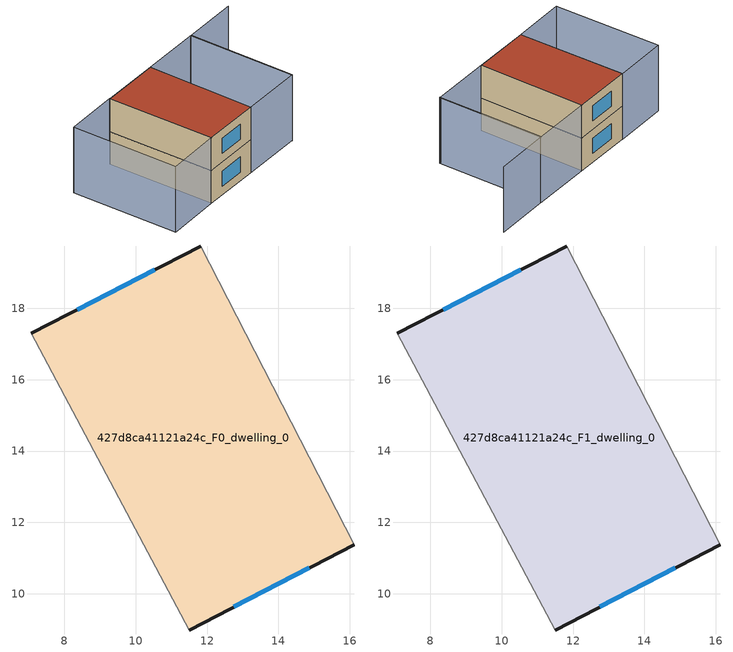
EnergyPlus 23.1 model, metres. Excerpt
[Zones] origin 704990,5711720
427d8ca41121a24c_F0_dwelling_0
 floor ground (EU_floor_Construction): 11.82,19.75 16.12,11.37 11.49,8.98 7.07,17.3 z0
 wall outside (EU_wall_Construction): 11.82,19.75 7.07,17.3 / 11.49,8.98 16.12,11.37 z0:3
 wall adiabatic (EU_wall_Construction): 16.12,11.37 11.82,19.75 / 7.07,17.3 11.49,8.98 z0:3
 window (EU_Window_Construction): 10.53,19.09 8.36,17.96 / 12.75,9.63 14.87,10.73 z0.81:2.19
427d8ca41121a24c_F1_dwelling_0
 floor to 427d8ca41121a24c_F0_dwelling_0 (EU_floor_Construction): 11.82,19.75 16.12,11.37 11.49,8.98 7.07,17.3 z3
 wall outside (EU_wall_Construction): 11.82,19.75 7.07,17.3 / 11.49,8.98 16.12,11.37 z3:6
 wall adiabatic (EU_wall_Construction): 16.12,11.37 11.82,19.75 / 7.07,17.3 11.49,8.98 z3:6
 window (EU_Window_Construction): 10.53,19.09 8.36,17.96 / 12.75,9.63 14.87,10.73 z3.81:5.19
 roof outside (EU_roof_Construction): 16.12,11.37 11.82,19.75 7.07,17.3 11.49,8.98 z6
shading: 20.94,13.82 16.55,22.19 / 16.55,22.19 20.95,24.5 / 20.93,13.85 16.12,11.37 / 16.12,11.37 11.8,19.75 / 11.8,19.75 16.61,22.22 / 16.61,22.22 20.93,13.85 / 7.05,17.35 11.49,8.98 / 11.49,8.98 7.28,6.74 / 7.28,6.74 2.83,15.11 / 2.83,15.11 7.05,17.35 z0:6
[Building]
EU S2 Campaign: North Axis=0; Terrain=City; Solar Distribution=FullExterior
[Site:Location]
London: Latitude=51.5; Longitude=-0.5; Time Zone=0; Elevation=25
[SizingPeriod:WeatherFileDays]
AnnualSizingPeriod: Begin Month=1; Begin Day of Month=1; End Month=12; End Day of Month=31; Day of Week for Start Day=Monday; Use Weather File Daylight Saving Period=No; Use Weather File Rain and Snow Indicators=No
[MATERIAL]
EU_InternalMass_Material: Roughness=MediumRough; Thickness=0.1; Conductivity=1; Density=1800; Specific Heat=900; Thermal Absorptance=0.9; Solar Absorptance=0.7; Visible Absorptance=0.7
[MATERIAL:NOMASS] Roughness=MediumRough; Thermal Absorptance=0.9; Solar Absorptance=0.7; Visible Absorptance=0.7
Name | Thermal Resistance
EU_wall_NoMass | 0.727863
EU_roof_NoMass | 0.773354
EU_floor_NoMass | 1.79329
[WINDOWMATERIAL:SIMPLEGLAZINGSYSTEM]
EU_Window_SimpleGlazing: UFactor=2.58614; Solar Heat Gain Coefficient=0.76; Visible Transmittance=0.76
[CONSTRUCTION]
EU_wall_Construction: EU_wall_NoMass
EU_roof_Construction: EU_roof_NoMass
EU_floor_Construction: EU_floor_NoMass
EU_Window_Construction: EU_Window_SimpleGlazing
EU_InternalMass_Construction: EU_InternalMass_Material
[ZONE] Type=1; Multiplier=1; Ceiling Height=autocalculate; Volume=149.049; Floor Area=autocalculate; Part of Total Floor Area=Yes
427d8ca41121a24c_F0_dwelling_0; 427d8ca41121a24c_F1_dwelling_0
[INTERNALMASS] Construction=EU_InternalMass_Construction; Surface Area=49.683
Name | Zone or ZoneList
427d8ca41121a24c_F0_dwelling_0_EU_InternalMass | 427d8ca41121a24c_F0_dwelling_0
427d8ca41121a24c_F1_dwelling_0_EU_InternalMass | 427d8ca41121a24c_F1_dwelling_0
[OTHEREQUIPMENT] Fuel Type=Electricity; Design Level Calculation Method=Watts/Area; Power per Zone Floor Area=1; Fraction Latent=0; Fraction Radiant=0; Fraction Lost=0; Carbon Dioxide Generation Rate=0; EndUse Subcategory=EU_Step8_InternalGains
Name | Zone or ZoneList or Space or SpaceList | Schedule
EU_Step8_InternalGain_427d8ca41121a24c_F0_dwelling_0_f000 | 427d8ca41121a24c_F0_dwelling_0 | EU_Step8_GainSchedule_427d8ca41121a24c_F0_dwelling_0_f000
EU_Step8_InternalGain_427d8ca41121a24c_F1_dwelling_0_f000 | 427d8ca41121a24c_F1_dwelling_0 | EU_Step8_GainSchedule_427d8ca41121a24c_F1_dwelling_0_f000
[ZONEVENTILATION:DESIGNFLOWRATE] Schedule=EU_AlwaysOn; Design Flow Rate Calculation Method=AirChanges/Hour; Air Changes per Hour=0.484901; Ventilation Type=Natural; Fan Pressure Rise=0; Fan Total Efficiency=1; Constant Term Coefficient=1; Temperature Term Coefficient=0; Velocity Term Coefficient=0; Velocity Squared Term Coefficient=0; Minimum Indoor Temperature=-100; Maximum Indoor Temperature=100; Delta Temperature=-100; Minimum Outdoor Temperature=-100; Maximum Outdoor Temperature=100; Maximum Wind Speed=40
Name | Zone or ZoneList or Space or SpaceList
EU_ConstantAir_427d8ca41121a24c_F0_dwelling_0 | 427d8ca41121a24c_F0_dwelling_0
EU_ConstantAir_427d8ca41121a24c_F1_dwelling_0 | 427d8ca41121a24c_F1_dwelling_0
[HVACTEMPLATE:THERMOSTAT] Constant Heating Setpoint=20; Constant Cooling Setpoint=50
EU_HeatOnly_427d8ca41121a24c_F0_dwelling_0; EU_HeatOnly_427d8ca41121a24c_F1_dwelling_0
[HVACTEMPLATE:ZONE:IDEALLOADSAIRSYSTEM] System Availability Schedule=EU_AlwaysOn; Maximum Heating Supply Air Temperature=50; Minimum Cooling Supply Air Temperature=13; Maximum Heating Supply Air Humidity Ratio=0.0156; Minimum Cooling Supply Air Humidity Ratio=0.0077; Heating Limit=NoLimit; Cooling Limit=NoLimit; Heating Availability Schedule=EU_AlwaysOn; Cooling Availability Schedule=EU_CoolingOff; Dehumidification Control Type=ConstantSensibleHeatRatio; Cooling Sensible Heat Ratio=0.7; Dehumidification Setpoint=60; Humidification Control Type=None; Humidification Setpoint=30; Outdoor Air Method=None; Outdoor Air Flow Rate per Person=0.00944; Outdoor Air Flow Rate per Zone Floor Area=0; Outdoor Air Flow Rate per Zone=0; Demand Controlled Ventilation Type=None; Outdoor Air Economizer Type=NoEconomizer; Heat Recovery Type=None; Sensible Heat Recovery Effectiveness=0.7; Latent Heat Recovery Effectiveness=0.65
Name | Template Thermostat
427d8ca41121a24c_F0_dwelling_0 | EU_HeatOnly_427d8ca41121a24c_F0_dwelling_0
427d8ca41121a24c_F1_dwelling_0 | EU_HeatOnly_427d8ca41121a24c_F1_dwelling_0
[SIZING:ZONE] Zone Cooling Design Supply Air Temperature Input Method=SupplyAirTemperature; Zone Cooling Design Supply Air Temperature=13; Zone Heating Design Supply Air Temperature Input Method=SupplyAirTemperature; Zone Heating Design Supply Air Temperature=50; Zone Cooling Design Supply Air Humidity Ratio=0.008; Zone Heating Design Supply Air Humidity Ratio=0.008; Cooling Design Air Flow Method=DesignDay; Cooling Design Air Flow Rate=0; Cooling Minimum Air Flow per Zone Floor Area=0.000762; Cooling Minimum Air Flow=0; Cooling Minimum Air Flow Fraction=0.2; Heating Design Air Flow Method=DesignDay; Heating Design Air Flow Rate=0; Heating Maximum Air Flow per Zone Floor Area=0.002032; Heating Maximum Air Flow=0.141576; Heating Maximum Air Flow Fraction=0.3; Account for Dedicated Outdoor Air System=No; Dedicated Outdoor Air System Control Strategy=NeutralSupplyAir; Dedicated Outdoor Air Low Setpoint Temperature for Design=autosize; Dedicated Outdoor Air High Setpoint Temperature for Design=autosize; Zone Load Sizing Method=Sensible Load Only No Latent Load; Zone Latent Cooling Design Supply Air Humidity Ratio Input Method=HumidityRatioDifference; Zone Cooling Design Supply Air Humidity Ratio Difference=0.005; Zone Latent Heating Design Supply Air Humidity Ratio Input Method=HumidityRatioDifference; Zone Humidification Design Supply Air Humidity Ratio Difference=0.005
427d8ca41121a24c_F0_dwelling_0; 427d8ca41121a24c_F1_dwelling_0
[SCHEDULE:CONSTANT]
Name | Hourly Value
EU_AlwaysOn | 1
EU_CoolingOff | 0
[SCHEDULE:FILE] Column Number=1; Rows to Skip at Top=0; Number of Hours of Data=8760; Column Separator=Comma; Interpolate to Timestep=No; Minutes per Item=60; Adjust Schedule for Daylight Savings=Yes
Name | File
EU_Step8_GainSchedule_427d8ca41121a24c_F0_dwelling_0_f000 | ../../schedules/427d8ca41121a24c/427d8ca41121a24c_F0_dwelling_0_f000_gain.csv
EU_Step8_GainSchedule_427d8ca41121a24c_F1_dwelling_0_f000 | ../../schedules/427d8ca41121a24c/427d8ca41121a24c_F1_dwelling_0_f000_gain.csv
